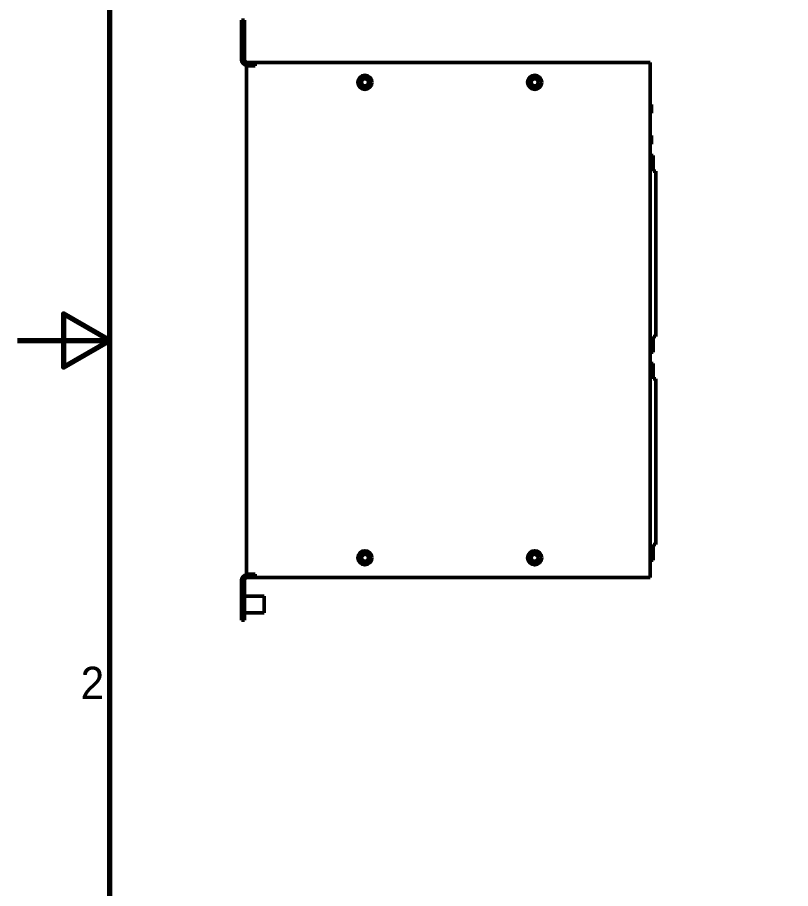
# Model space of a CAD drawing. Header units: millimetres. Extents: x 1550 to 4479, y -401 to 926.
# Drawn here: x 1549.8 to 1823, y 248.8 to 556.6 of the extents above; entities that cross this region are included whole.
import ezdxf

# ---------------------------------------------------------------- set-up
doc = ezdxf.new("R2010")
doc.units = ezdxf.units.MM
doc.header["$LTSCALE"] = 3.5
doc.layers.get('0').update_dxf_attribs({"lineweight": 25})
doc.layers.add('경계(ISO)', color=7, linetype='Continuous', lineweight=70)
doc.layers.add('외형선(ISO)', color=7, linetype='Continuous', lineweight=50)
doc.styles.get("Standard").update_dxf_attribs({"font": ''})
doc.styles.get('Standard').set_extended_font_data('Gulim')

# ---------------------------------------------------------------- blocks, each defined once
blk = doc.blocks.new('경계 Default Border')
at = {"layer": '경계(ISO)', "flags": 128}
for points in [[(10, 10), (10, 287), (410, 287), (410, 10), (10, 10)], [(0, 148.5), (10, 148.5), (5, 151.387), (5, 145.613), (10, 148.5)]]:
    blk.add_lwpolyline(points, dxfattribs=at)
at = {"layer": '경계(ISO)', "insert": (6.857, 109.62), "char_height": 3.5, "attachment_point": 7}
blk.add_mtext('2', dxfattribs=at)

msp = doc.modelspace()

# ---------------------------------------------------------------- linework, layer by layer
at = {"layer": '외형선(ISO)'}
for p, q in [((1629.9964, 555.6747), (1628.9964, 555.6747)), ((1628.9964, 555.6747), (1628.9964, 552.6747)), ((1629.9964, 555.6747), (1629.9964, 552.6747)), ((1628.9964, 552.6747), (1628.9964, 541.6747)), ((1629.9964, 541.6747), (1629.9964, 552.6747)), ((1630.7964, 359.8747), (1630.7964, 539.4747)), ((1632.7964, 539.4747), (1630.7964, 539.4747)), ((1632.9964, 540.6747), (1630.9964, 540.6747)), ((1632.9964, 539.6747), (1630.9964, 539.6747)), ((1633.7964, 539.4747), (1632.7964, 539.4747)), ((1633.7964, 540.6747), (1632.9964, 540.6747)), ((1632.9964, 540.6747), (1632.9964, 539.6747)), ((1632.9964, 539.6747), (1633.7964, 539.6747)), ((1632.9964, 539.6747), (1632.9964, 539.4747)), ((1633.7964, 540.6747), (1633.7964, 539.4747)), ((1633.7964, 540.6747), (1771.3964, 540.6747)), ((1773.3964, 540.6747), (1771.3964, 540.6747)), ((1773.3964, 540.6747), (1773.3964, 358.6747)), ((1773.3964, 525.8897), (1773.7664, 525.8897)), ((1773.7664, 525.8897), (1773.7964, 525.8897)), ((1773.7664, 525.8897), (1773.7664, 522.7897)), ((1773.7964, 525.8897), (1773.7964, 522.7897)), ((1773.3964, 522.7897), (1773.7664, 522.7897)), ((1773.7664, 522.7897), (1773.7964, 522.7897)), ((1773.3964, 514.8797), (1773.7664, 514.8797)), ((1773.7664, 514.8797), (1773.7964, 514.8797)), ((1773.7664, 514.8797), (1773.7664, 511.7797)), ((1773.7964, 514.8797), (1773.7964, 511.7797)), ((1773.3964, 511.7797), (1773.7664, 511.7797)), ((1773.7664, 511.7797), (1773.7964, 511.7797)), ((1774.3964, 507.8347), (1773.3964, 507.8347)), ((1774.3964, 502.3347), (1774.3964, 507.8347)), ((1775.3964, 502.3347), (1774.3964, 502.3347)), ((1775.3964, 443.8547), (1775.3964, 502.3347)), ((1774.3964, 443.8547), (1775.3964, 443.8547)), ((1774.3964, 438.3547), (1774.3964, 443.8547)), ((1773.3964, 438.3547), (1774.3964, 438.3547)), ((1774.3964, 434.3547), (1773.3964, 434.3547)), ((1774.3964, 428.8547), (1774.3964, 434.3547)), ((1775.3964, 428.8547), (1774.3964, 428.8547)), ((1775.3964, 370.3747), (1775.3964, 428.8547)), ((1774.3964, 370.3747), (1775.3964, 370.3747)), ((1774.3964, 364.8747), (1774.3964, 370.3747)), ((1773.3964, 364.8747), (1774.3964, 364.8747)), ((1628.9964, 357.6747), (1628.9964, 346.6747)), ((1629.9964, 346.6747), (1629.9964, 357.6747)), ((1630.7964, 359.8747), (1632.7964, 359.8747)), ((1632.9964, 359.6747), (1630.9964, 359.6747)), ((1630.9964, 358.6747), (1632.9964, 358.6747)), ((1632.7964, 359.8747), (1633.7964, 359.8747)), ((1632.9964, 359.6747), (1632.9964, 359.8747)), ((1633.7964, 359.6747), (1632.9964, 359.6747)), ((1632.9964, 359.6747), (1632.9964, 358.6747)), ((1632.9964, 358.6747), (1633.7964, 358.6747)), ((1633.7964, 359.8747), (1633.7964, 358.6747)), ((1771.3964, 358.6747), (1633.7964, 358.6747)), ((1771.3964, 358.6747), (1773.3964, 358.6747)), ((1629.9964, 352.1747), (1636.9964, 352.1747)), ((1636.9964, 352.1747), (1636.9964, 346.1747)), ((1628.9964, 343.6747), (1628.9964, 346.6747)), ((1629.9964, 346.6747), (1629.9964, 343.6747)), ((1629.9964, 346.1747), (1636.9964, 346.1747)), ((1628.9964, 343.6747), (1629.9964, 343.6747))]:
    msp.add_line(p, q, dxfattribs=at)
for centre, radius in [((1672.5964, 533.6747), 2.5), ((1732.5964, 533.6747), 2.5), ((1672.5964, 533.6747), 1.7), ((1672.5964, 533.6747), 1.2295), ((1732.5964, 533.6747), 1.7), ((1732.5964, 533.6747), 1.2295), ((1672.5964, 365.6747), 2.5), ((1672.5964, 365.6747), 1.7), ((1672.5964, 365.6747), 1.2295), ((1732.5964, 365.6747), 2.5), ((1732.5964, 365.6747), 1.7), ((1732.5964, 365.6747), 1.2295)]:
    msp.add_circle(centre, radius, dxfattribs=at)
for centre, radius, start, end in [((1630.9964, 541.6747), 2, 180, 270), ((1630.9964, 541.6747), 1, 180, 270), ((1630.9964, 357.6747), 2, 90, 180), ((1630.9964, 357.6747), 1, 90, 180)]:
    msp.add_arc(centre, radius, start, end, dxfattribs=at)

# ---------------------------------------------------------------- block references
at = {"color": 0, "xscale": 3.25923507, "yscale": 3.25923507, "zscale": 3.25923507}
msp.add_blockref('경계 Default Border', (1549.8234, -41.5043), dxfattribs=at)

doc.saveas('drawing.dxf')
